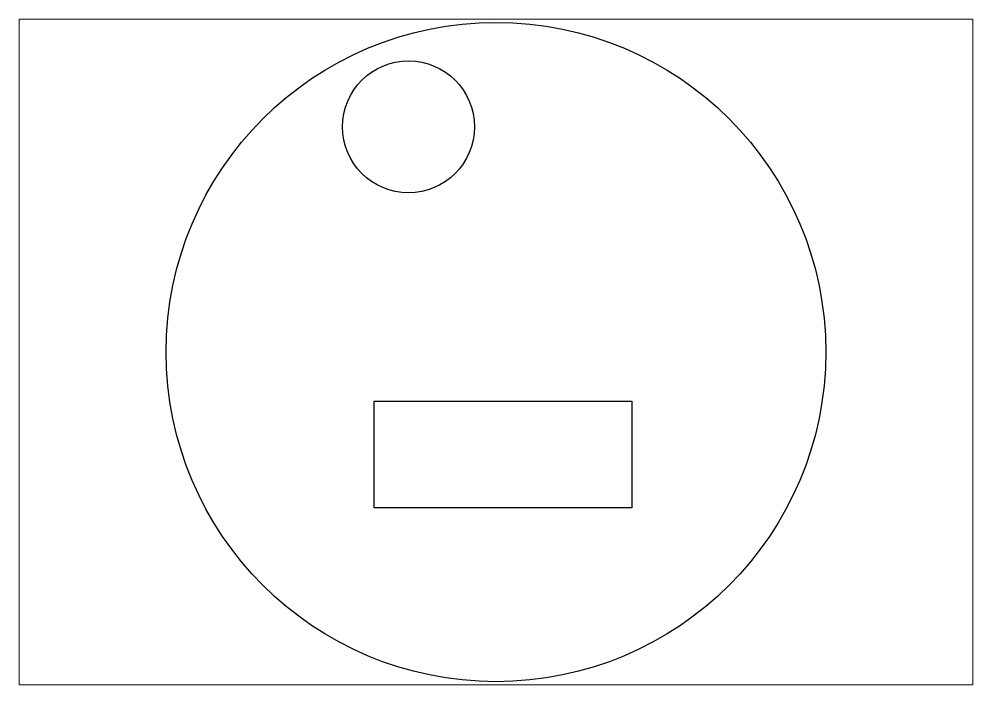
# Paper-space layout 'Présentation1' of a CAD drawing. Extents: x 29 to 260, y 20 to 181.
# The model-space entities are those that its viewports show. They can reach past a viewport. Long polylines and large blocks are cut down to what shows.
import ezdxf

# ---------------------------------------------------------------- set-up
doc = ezdxf.new("R2010")
doc.units = 0
doc.header["$LTSCALE"] = 7.8
doc.layers.add('TRAIT_FORT', color=7, linetype='CONTINUOUS')

msp = doc.modelspace()

# ---------------------------------------------------------------- linework, layer by layer
at = {"layer": 'TRAIT_FORT'}
msp.add_lwpolyline([(169.08, 130.11), (247.17, 130.11), (247.17, 97.79), (169.08, 97.79)], close=True, dxfattribs=at)
for centre, radius in [((205.99, 145.05), 100), ((179.45, 213.35), 20)]:
    msp.add_circle(centre, radius, dxfattribs=at)

psp = doc.layouts.new('Présentation1')

# ---------------------------------------------------------------- viewports
at = {"layer": 'TRAIT_FORT'}
psp.add_viewport(center=(144.27, 100.75), size=(230.84, 161.2053), view_center_point=(205.99, 145.05), view_height=201.9802, dxfattribs=at)

doc.saveas('drawing.dxf')
